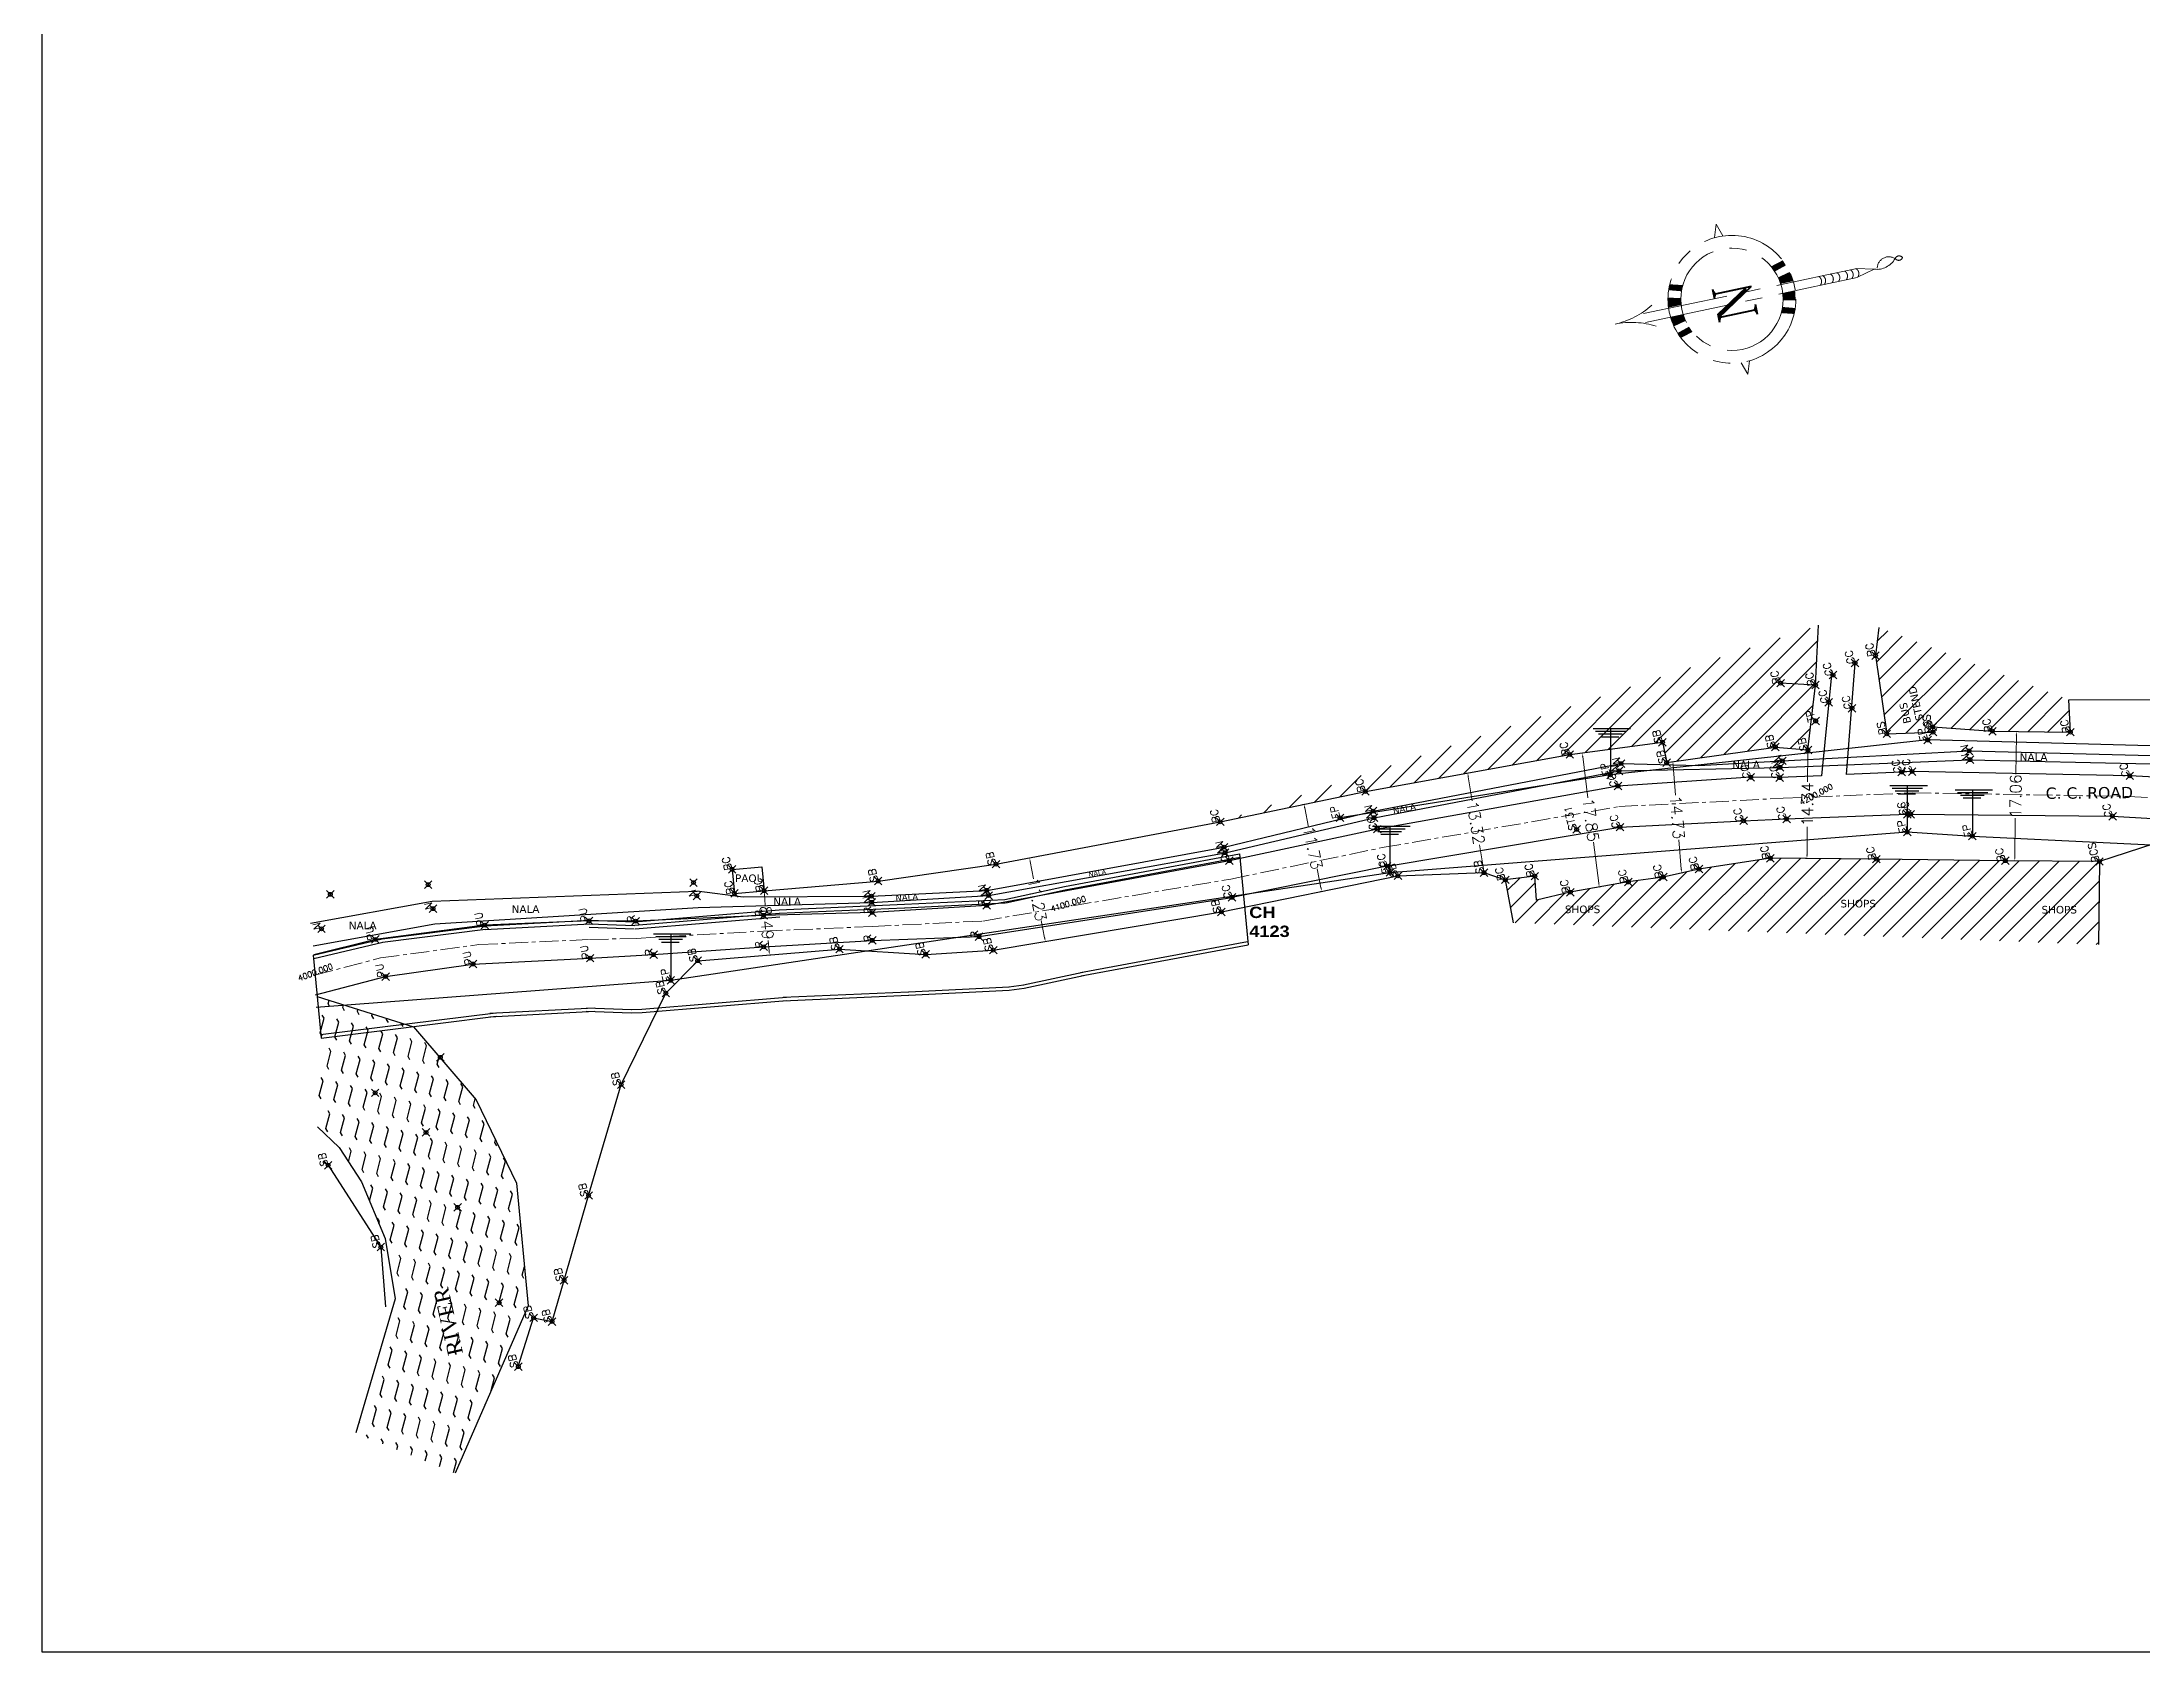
# Model space of a CAD drawing. Extents: x -8268 to 23638, y -6524 to 6806.
# Drawn here: x -2891.2 to -2614, y 2820.2 to 3032.7 of the extents above; entities that cross this region are included whole.
import ezdxf
from ezdxf.enums import TextEntityAlignment as Align

# ---------------------------------------------------------------- set-up
doc = ezdxf.new("R2010")
doc.units = 0
doc.header["$MEASUREMENT"] = 0
doc.header["$PDMODE"] = 35
doc.header["$PDSIZE"] = 0.5
doc.linetypes.add('CENTERX2', pattern=[4, 2.5, -0.5, 0.5, -0.5])
doc.linetypes.add('DASHED', pattern=[0.75, 0.5, -0.25])
for name, color, linetype in [('2', 1, 'Continuous'), ('Chainage', 7, 'Continuous'), ('DP', 7, 'Continuous'), ('HATCH', 6, 'Continuous'), ('WATER TANK', 4, 'Continuous')]:
    doc.layers.add(name, color=color, linetype=linetype)
for name, color, linetype, lineweight in [('C.C.ROAD', 56, 'Continuous', 30), ('center', 7, 'CENTERX2', 18), ('DRG', 6, 'Continuous', 30), ('EP', 5, 'Continuous', 30), ('NALA', 4, 'Continuous', 30), ('ROAD', 9, 'Continuous', 30), ('S-B', 240, 'DASHED', 30), ('TEXT', 7, 'Continuous', 30), ('WATER', 4, 'Continuous', 30)]:
    doc.layers.add(name, color=color, linetype=linetype, lineweight=lineweight)
doc.styles.add('Roman', font='romant.shx')
doc.styles.get("Standard").update_dxf_attribs({"font": 'simplex.shx'})
doc.dimstyles.get("Standard").update_dxf_attribs({"dimtxt": 1.5, "dimasz": 0.5, "dimexe": 0.18, "dimexo": 0.0625, "dimgap": 0.09, "dimtad": 0, "dimzin": 0, "dimdsep": 46, "dimtxsty": 'Standard', "dimcen": 0.09, "dimclrd": 253, "dimclre": 253, "dimadec": 0, "dimazin": 0, "dimtfac": 1, "dimtofl": 0, "dimtmove": 0, "dimatfit": 3, "dimfxl": 0, "dimtolj": 1, "dimtzin": 0, "dimlwd": 13, "dimlwe": 13, "dimarcsym": 0})
pattern_1 = [(45, (-26021.767, -1245.1004), (-1.32582521, 1.32582521), [])]

# ---------------------------------------------------------------- blocks, each defined once
blk = doc.blocks.new('North Arrow')
for p, q in [((0.112, 0.746), (0.487, 0.621)), ((0.487, 0.621), (0.112, 0.496))]:
    blk.add_line(p, q)
for points in [[(-1.763, 4.121, -0.127271), (-2.078, 2.955, -0.127271)], [(-1.763, 4.121, 0.127271), (-1.448, 2.955, 0.127271)], [(-1.763, -3.641, 0.308679), (-1.584, -4.309, -0.554214), (-1.6, -4.527, -0.604469), (-1.6, -4.321, 0.60541), (-1.755, -3.738, 0.60541)]]:
    blk.add_lwpolyline(points, format="xyb")
for points in [[(-1.901, 3.246), (-1.901, -2.254)], [(-1.638, 3.246), (-1.638, -2.254)], [(-3.638, 0.496), (-4.013, 0.621), (-3.638, 0.746)], [(-1.901, -2.254), (-1.901, -3.107)], [(-1.638, -2.254), (-1.638, -3.107)], [(-1.894, -3.119), (-1.763, -3.641), (-1.633, -3.119)]]:
    blk.add_lwpolyline(points)
at = {"const_width": 0.03}
for points in [[(-1.894, -2.003, 0.465825), (-1.633, -2.003, 0.465825)], [(-1.894, -2.124, 0.465825), (-1.633, -2.124, 0.465825)], [(-1.894, -2.355, 0.465825), (-1.633, -2.355, 0.465825)], [(-1.894, -2.549, 0.465825), (-1.633, -2.549, 0.465825)], [(-1.894, -2.78, 0.465825), (-1.633, -2.78, 0.465825)], [(-1.894, -2.95, 0.465825), (-1.633, -2.95, 0.465825)], [(-1.894, -3.12, 0.465825), (-1.633, -3.12, 0.465825)]]:
    blk.add_lwpolyline(points, format="xyb", dxfattribs=at)
for radius in [1.875, 1.5]:
    blk.add_circle((-1.763, 0.621), radius)
for points in [[(-2.186, 2.444), (-1.9, 2.486), (-2.1, 2.078), (-1.9, 2.096)], [(-1.33, 2.444), (-1.615, 2.486), (-1.415, 2.078), (-1.615, 2.096)], [(-2.562, 2.316), (-2.397, 2.375), (-2.459, 1.951), (-2.288, 2.019)], [(-0.954, 2.316), (-1.119, 2.375), (-1.056, 1.951), (-1.227, 2.019)], [(-2.562, -1.075), (-2.397, -1.134), (-2.459, -0.71), (-2.288, -0.777)], [(-2.186, -1.202), (-1.9, -1.245), (-2.1, -0.837), (-1.9, -0.854)], [(-1.33, -1.202), (-1.615, -1.245), (-1.415, -0.837), (-1.615, -0.854)], [(-0.954, -1.075), (-1.119, -1.134), (-1.056, -0.71), (-1.227, -0.777)]]:
    blk.add_solid(points)
at = {"style": 'Roman'}
blk.add_text('N', height=1.133, dxfattribs=at).set_placement((-2.451, -0.024), (-1.264, -0.024), align=Align.ALIGNED)
blk = doc.blocks.new('A$C52FD59D9')
at = {"layer": 'EP', "color": 1, "lineweight": 30}
for points in [[(-4.89, 13.02), (5.65, 13.02)], [(-4.2, 12.26), (4.3, 12.26)], [(0, 13.02), (0, 0)], [(-3.37, 11.52), (3.27, 11.52)], [(-2.58, 10.73), (2.35, 10.73)]]:
    blk.add_lwpolyline(points, dxfattribs=at)
blk = doc.blocks.new('EP')
at = {"layer": 'EP', "linetype": 'Continuous', "xscale": 0.1875, "yscale": 0.1875, "zscale": 0.1875}
blk.add_blockref('A$C52FD59D9', (0, 0), dxfattribs=at)
blk = doc.blocks.new('*D113')
at = {"layer": 'Defpoints', "color": 0}
for p in [(-2795.85, 2920.71), (-2795.16, 2912.24), (-2795.16, 2912.24)]:
    blk.add_point(p, dxfattribs=at)
at = {"layer": 'DP', "color": 253, "lineweight": 13}
for p, q in [((-2795.81, 2920.21), (-2795.7, 2918.81)), ((-2795.79, 2920.71), (-2795.67, 2920.72)), ((-2795.2, 2912.74), (-2795.31, 2914.14)), ((-2795.1, 2912.25), (-2794.98, 2912.26))]:
    blk.add_line(p, q, dxfattribs=at)
at = {"layer": 'DP', "color": 253}
for points in [[(-2795.73, 2920.22), (-2795.89, 2920.2), (-2795.85, 2920.71)], [(-2795.12, 2912.75), (-2795.28, 2912.74), (-2795.16, 2912.24)]]:
    blk.add_solid(points, dxfattribs=at)
at = {"layer": 'DP', "color": 0, "insert": (-2795.51, 2916.48), "char_height": 1.5, "attachment_point": 5, "rotation": 274.6921}
blk.add_mtext('\\A1;8.49', dxfattribs=at)
blk = doc.blocks.new('*D114')
at = {"layer": 'Defpoints', "color": 0}
for p in [(-2760.83, 2925.05), (-2760.53, 2925.11), (-2758.45, 2914.07)]:
    blk.add_point(p, dxfattribs=at)
at = {"layer": 'DP', "color": 253, "lineweight": 13}
for p, q in [((-2760.59, 2925.1), (-2761.01, 2925.02)), ((-2760.74, 2924.56), (-2760.31, 2922.29)), ((-2758.84, 2914.51), (-2759.27, 2916.78)), ((-2758.51, 2914.06), (-2758.92, 2913.98))]:
    blk.add_line(p, q, dxfattribs=at)
at = {"layer": 'DP', "color": 253}
for points in [[(-2760.65, 2924.58), (-2760.82, 2924.55), (-2760.83, 2925.05)], [(-2758.75, 2914.52), (-2758.92, 2914.49), (-2758.74, 2914.02)]]:
    blk.add_solid(points, dxfattribs=at)
at = {"layer": 'DP', "color": 0, "insert": (-2759.79, 2919.54), "char_height": 1.5, "attachment_point": 5, "rotation": 280.6956}
blk.add_mtext('\\A1;11.23', dxfattribs=at)
blk = doc.blocks.new('*D115')
at = {"layer": 'Defpoints', "color": 0}
for p in [(-2724.49, 2932.14), (-2722.26, 2920.62), (-2722.14, 2920.65)]:
    blk.add_point(p, dxfattribs=at)
at = {"layer": 'DP', "color": 253, "lineweight": 13}
for p, q in [((-2724.55, 2932.13), (-2724.78, 2932.08)), ((-2724.5, 2931.63), (-2723.99, 2929.12)), ((-2722.36, 2921.11), (-2722.87, 2923.62)), ((-2722.2, 2920.63), (-2722.43, 2920.59))]:
    blk.add_line(p, q, dxfattribs=at)
at = {"layer": 'DP', "color": 253}
for points in [[(-2724.42, 2931.64), (-2724.58, 2931.61), (-2724.6, 2932.12)], [(-2722.27, 2921.13), (-2722.44, 2921.1), (-2722.26, 2920.62)]]:
    blk.add_solid(points, dxfattribs=at)
at = {"layer": 'DP', "color": 0, "insert": (-2723.43, 2926.37), "char_height": 1.5, "attachment_point": 5, "rotation": 281.5413}
blk.add_mtext('\\A1;11.73', dxfattribs=at)
blk = doc.blocks.new('*D116')
at = {"layer": 'Defpoints', "color": 0}
for p in [(-2703, 2936.25), (-2703, 2936.25), (-2700.85, 2923.1)]:
    blk.add_point(p, dxfattribs=at)
at = {"layer": 'DP', "color": 253, "lineweight": 13}
for p, q in [((-2703.06, 2936.24), (-2703.18, 2936.22)), ((-2702.92, 2935.76), (-2702.4, 2932.58)), ((-2700.93, 2923.59), (-2701.45, 2926.77)), ((-2700.79, 2923.11), (-2700.67, 2923.13))]:
    blk.add_line(p, q, dxfattribs=at)
at = {"layer": 'DP', "color": 253}
for points in [[(-2702.83, 2935.77), (-2703, 2935.74), (-2703, 2936.25)], [(-2700.85, 2923.61), (-2701.01, 2923.58), (-2700.85, 2923.1)]]:
    blk.add_solid(points, dxfattribs=at)
at = {"layer": 'DP', "color": 0, "insert": (-2701.92, 2929.67), "char_height": 1.5, "attachment_point": 5, "rotation": 279.2695}
blk.add_mtext('\\A1;13.32', dxfattribs=at)
blk = doc.blocks.new('*D117')
at = {"layer": 'Defpoints', "color": 0}
for p in [(-2687.87, 2938.9), (-2685.63, 2921.19), (-2685.63, 2921.19)]:
    blk.add_point(p, dxfattribs=at)
at = {"layer": 'DP', "color": 253, "lineweight": 13}
for p, q in [((-2687.81, 2938.91), (-2687.69, 2938.92)), ((-2687.81, 2938.41), (-2687.12, 2932.97)), ((-2685.69, 2921.69), (-2686.38, 2927.12)), ((-2685.56, 2921.2), (-2685.45, 2921.21))]:
    blk.add_line(p, q, dxfattribs=at)
at = {"layer": 'DP', "color": 253}
for points in [[(-2687.73, 2938.42), (-2687.89, 2938.4), (-2687.87, 2938.9)], [(-2685.61, 2921.7), (-2685.77, 2921.68), (-2685.63, 2921.19)]]:
    blk.add_solid(points, dxfattribs=at)
at = {"layer": 'DP', "color": 0, "insert": (-2686.75, 2930.05), "char_height": 1.5, "attachment_point": 5, "rotation": 277.2239}
blk.add_mtext('\\A1;17.85', dxfattribs=at)
blk = doc.blocks.new('*D118')
at = {"layer": 'Defpoints', "color": 0}
for p in [(-2675.98, 2937.72), (-2674.82, 2923.04), (-2674.76, 2923.04)]:
    blk.add_point(p, dxfattribs=at)
at = {"layer": 'DP', "color": 253, "lineweight": 13}
for p, q in [((-2675.92, 2937.73), (-2675.74, 2937.74)), ((-2675.88, 2937.23), (-2675.57, 2933.32)), ((-2674.8, 2923.54), (-2675.11, 2927.45)), ((-2674.76, 2923.04), (-2674.59, 2923.06))]:
    blk.add_line(p, q, dxfattribs=at)
at = {"layer": 'DP', "color": 253}
for points in [[(-2675.8, 2937.24), (-2675.96, 2937.22), (-2675.92, 2937.73)], [(-2674.72, 2923.55), (-2674.89, 2923.54), (-2674.76, 2923.04)]]:
    blk.add_solid(points, dxfattribs=at)
at = {"layer": 'DP', "color": 0, "insert": (-2675.34, 2930.39), "char_height": 1.5, "attachment_point": 5, "rotation": 274.5012}
blk.add_mtext('\\A1;14.73', dxfattribs=at)
blk = doc.blocks.new('*D119')
at = {"layer": 'Defpoints', "color": 0}
for p in [(-2658.1, 2939.29), (-2658.22, 2924.95), (-2658.22, 2924.95)]:
    blk.add_point(p, dxfattribs=at)
at = {"layer": 'DP', "color": 253, "lineweight": 13}
for p, q in [((-2658.1, 2938.79), (-2658.13, 2935.1)), ((-2658.03, 2939.29), (-2657.92, 2939.29)), ((-2658.21, 2925.45), (-2658.18, 2929.14)), ((-2658.28, 2924.95), (-2658.4, 2924.96))]:
    blk.add_line(p, q, dxfattribs=at)
at = {"layer": 'DP', "color": 253}
for points in [[(-2658.18, 2938.79), (-2658.02, 2938.79), (-2658.1, 2939.29)], [(-2658.3, 2925.45), (-2658.13, 2925.45), (-2658.22, 2924.95)]]:
    blk.add_solid(points, dxfattribs=at)
at = {"layer": 'DP', "color": 0, "insert": (-2658.16, 2932.12), "char_height": 1.5, "attachment_point": 5, "rotation": 89.5074}
blk.add_mtext('\\A1;14.34', dxfattribs=at)
blk = doc.blocks.new('*D120')
at = {"layer": 'Defpoints', "color": 0}
for p in [(-2630.58, 2941.72), (-2630.58, 2941.72), (-2630.79, 2924.66)]:
    blk.add_point(p, dxfattribs=at)
at = {"layer": 'DP', "color": 253, "lineweight": 13}
for p, q in [((-2630.64, 2941.72), (-2630.76, 2941.73)), ((-2630.58, 2941.22), (-2630.65, 2936.1)), ((-2630.79, 2925.16), (-2630.72, 2930.28)), ((-2630.86, 2924.66), (-2630.97, 2924.66))]:
    blk.add_line(p, q, dxfattribs=at)
at = {"layer": 'DP', "color": 253}
for points in [[(-2630.67, 2941.22), (-2630.5, 2941.22), (-2630.58, 2941.72)], [(-2630.87, 2925.16), (-2630.7, 2925.16), (-2630.79, 2924.66)]]:
    blk.add_solid(points, dxfattribs=at)
at = {"layer": 'DP', "color": 0, "insert": (-2630.68, 2933.19), "char_height": 1.5, "attachment_point": 5, "rotation": 89.2703}
blk.add_mtext('\\A1;17.06', dxfattribs=at)

msp = doc.modelspace()

# ---------------------------------------------------------------- hatches: boundary and pattern name
at = {"layer": 'HATCH', "lineweight": 9}
h = msp.add_hatch(dxfattribs=at)
h.set_pattern_fill('ANSI31', color=256, scale=15, style=0)
h.set_pattern_definition(pattern_1)
h.paths.add_polyline_path([(-2619.605, 2924.566), (-2632.039, 2924.672), (-2649.052, 2924.875), (-2663.037, 2924.996), (-2672.467, 2923.564), (-2677.18, 2922.513), (-2681.796, 2921.868), (-2689.456, 2920.511), (-2693.894, 2919.481), (-2694.136, 2922.634), (-2698.035, 2922.15), (-2696.99, 2916.489), (-2619.761, 2913.602)])
h.paths.add_polyline_path([(-2657.086, 2947.86), (-2656.699, 2955.748), (-2735.652, 2929.809), (-2716.487, 2933.811), (-2689.509, 2938.686), (-2677.291, 2940.3), (-2676.724, 2937.615), (-2662.385, 2939.681), (-2658.096, 2939.29)])
h.paths.add_polyline_path([(-2648.746, 2955.47), (-2649.167, 2951.742), (-2647.672, 2941.413), (-2641.579, 2941.641), (-2641.617, 2942.343), (-2633.725, 2941.764), (-2623.447, 2941.633), (-2623.65, 2945.913)])
h.paths.add_polyline_path([(-2686.543, 2913.549), (-2687.683, 2918.579), (-2686.179, 2918.919), (-2685.039, 2913.89)], flags=9)
h.paths.add_polyline_path([(-2667.103, 2913.734), (-2668.243, 2918.763), (-2666.74, 2919.104), (-2665.6, 2914.075)], flags=25)
h.paths.add_polyline_path([(-2649.1, 2917.899), (-2650.24, 2922.928), (-2648.737, 2923.269), (-2647.597, 2918.24)], flags=24)
h.paths.add_polyline_path([(-2619.306, 2924.377), (-2620.006, 2927.466), (-2621.469, 2927.134), (-2620.769, 2924.046)], flags=9)
h.paths.add_polyline_path([(-2631.74, 2924.483), (-2632.219, 2926.596), (-2633.682, 2926.265), (-2633.203, 2924.151)], flags=9)
h.paths.add_polyline_path([(-2648.753, 2924.687), (-2649.232, 2926.8), (-2650.695, 2926.468), (-2650.216, 2924.355)], flags=9)
h.paths.add_polyline_path([(-2662.738, 2924.807), (-2663.217, 2926.92), (-2664.68, 2926.589), (-2664.201, 2924.476)], flags=9)
h.paths.add_polyline_path([(-2672.168, 2923.376), (-2672.647, 2925.489), (-2674.11, 2925.157), (-2673.631, 2923.044)], flags=9)
h.paths.add_polyline_path([(-2676.881, 2922.325), (-2677.36, 2924.438), (-2678.823, 2924.106), (-2678.344, 2921.993)], flags=24)
h.paths.add_polyline_path([(-2681.497, 2921.68), (-2681.976, 2923.793), (-2683.439, 2923.461), (-2682.96, 2921.348)], flags=24)
h.paths.add_polyline_path([(-2689.157, 2920.322), (-2689.636, 2922.435), (-2691.099, 2922.104), (-2690.62, 2919.991)], flags=24)
h.paths.add_polyline_path([(-2693.837, 2922.445), (-2694.316, 2924.558), (-2695.779, 2924.227), (-2695.3, 2922.114)], flags=25)
h.paths.add_polyline_path([(-2697.736, 2921.961), (-2698.215, 2924.074), (-2699.678, 2923.743), (-2699.199, 2921.63)], flags=9)
h.paths.add_polyline_path([(-2676.992, 2940.111), (-2677.471, 2942.225), (-2678.934, 2941.893), (-2678.455, 2939.78)], flags=24)
h.paths.add_polyline_path([(-2689.21, 2938.497), (-2689.689, 2940.611), (-2691.152, 2940.279), (-2690.673, 2938.166)], flags=25)
h.paths.add_polyline_path([(-2661.398, 2947.914), (-2661.877, 2950.027), (-2663.34, 2949.696), (-2662.861, 2947.582)], flags=24)
h.paths.add_polyline_path([(-2662.086, 2939.493), (-2662.565, 2941.606), (-2664.027, 2941.274), (-2663.548, 2939.161)], flags=25)
h.paths.add_polyline_path([(-2657.797, 2939.101), (-2658.276, 2941.214), (-2659.739, 2940.883), (-2659.26, 2938.77)], flags=25)
h.paths.add_polyline_path([(-2656.775, 2942.925), (-2657.254, 2945.038), (-2658.717, 2944.706), (-2658.238, 2942.593)], flags=25)
h.paths.add_polyline_path([(-2656.787, 2947.672), (-2657.266, 2949.785), (-2658.728, 2949.453), (-2658.249, 2947.34)], flags=25)
h.paths.add_polyline_path([(-2716.187, 2933.623), (-2716.666, 2935.736), (-2718.129, 2935.404), (-2717.65, 2933.291)], flags=25)
h.paths.add_polyline_path([(-2735.353, 2929.62), (-2735.832, 2931.733), (-2737.295, 2931.402), (-2736.816, 2929.289)], flags=9)
h.paths.add_polyline_path([(-2645.62, 2942.372), (-2646.742, 2947.322), (-2643.601, 2948.034), (-2642.479, 2943.084)], flags=24)
h.paths.add_polyline_path([(-2623.148, 2941.445), (-2623.627, 2943.558), (-2625.089, 2943.226), (-2624.61, 2941.113)], flags=9)
h.paths.add_polyline_path([(-2633.426, 2941.575), (-2633.905, 2943.688), (-2635.368, 2943.357), (-2634.889, 2941.244)], flags=9)
h.paths.add_polyline_path([(-2648.868, 2951.553), (-2649.347, 2953.666), (-2650.81, 2953.335), (-2650.331, 2951.222)], flags=9)
h.paths.add_polyline_path([(-2647.373, 2941.224), (-2647.852, 2943.337), (-2649.315, 2943.006), (-2648.836, 2940.893)], flags=9)
h.paths.add_polyline_path([(-2641.318, 2942.155), (-2641.797, 2944.268), (-2643.26, 2943.936), (-2642.781, 2941.823)], flags=25)
h.paths.add_polyline_path([(-2641.28, 2941.452), (-2641.759, 2943.565), (-2643.222, 2943.233), (-2642.743, 2941.12)], flags=9)
h.paths.add_polyline_path([(-2641.981, 2940.423), (-2642.46, 2942.536), (-2643.922, 2942.204), (-2643.443, 2940.091)], flags=9)
h = msp.add_hatch(dxfattribs=at)
h.set_pattern_fill('ANSI31', color=256, scale=15, style=0)
h.set_pattern_definition(pattern_1)
h.paths.add_polyline_path([(-2619.605, 2924.566), (-2632.039, 2924.672), (-2649.052, 2924.875), (-2663.037, 2924.996), (-2672.467, 2923.564), (-2677.18, 2922.513), (-2681.796, 2921.868), (-2689.456, 2920.511), (-2693.894, 2919.481), (-2694.136, 2922.634), (-2698.035, 2922.15), (-2696.99, 2916.489), (-2619.761, 2913.602)])
h.paths.add_polyline_path([(-2619.306, 2924.377), (-2620.006, 2927.466), (-2621.469, 2927.134), (-2620.769, 2924.046)], flags=9)
h.paths.add_polyline_path([(-2631.74, 2924.483), (-2632.219, 2926.596), (-2633.682, 2926.265), (-2633.203, 2924.151)], flags=9)
h.paths.add_polyline_path([(-2648.753, 2924.687), (-2649.232, 2926.8), (-2650.695, 2926.468), (-2650.216, 2924.355)], flags=9)
h.paths.add_polyline_path([(-2662.738, 2924.807), (-2663.217, 2926.92), (-2664.68, 2926.589), (-2664.201, 2924.476)], flags=9)
h.paths.add_polyline_path([(-2672.168, 2923.376), (-2672.647, 2925.489), (-2674.11, 2925.157), (-2673.631, 2923.044)], flags=9)
h.paths.add_polyline_path([(-2676.881, 2922.325), (-2677.36, 2924.438), (-2678.823, 2924.106), (-2678.344, 2921.993)], flags=24)
h.paths.add_polyline_path([(-2681.497, 2921.68), (-2681.976, 2923.793), (-2683.439, 2923.461), (-2682.96, 2921.348)], flags=24)
h.paths.add_polyline_path([(-2689.157, 2920.322), (-2689.636, 2922.435), (-2691.099, 2922.104), (-2690.62, 2919.991)], flags=24)
h.paths.add_polyline_path([(-2693.837, 2922.445), (-2694.316, 2924.558), (-2695.779, 2924.227), (-2695.3, 2922.114)], flags=25)
h.paths.add_polyline_path([(-2697.736, 2921.961), (-2698.215, 2924.074), (-2699.678, 2923.743), (-2699.199, 2921.63)], flags=9)
at = {"layer": 'WATER', "lineweight": -2}
h = msp.add_hatch(dxfattribs=at)
h.set_pattern_fill('FLEX', color=256, scale=8, angle=75, style=0)
h.set_pattern_definition([(75, (-25952.544, -1228.576), (-1.93185165, 0.51763809), [2, -2]), (120, (-25952.0263, -1226.6441), (-1.93185165, 0.51763809), [0.5, -1.82842713, 0.5, -2.82842713])])
h.paths.add_polyline_path([(-2845.866, 2874.826), (-2844.542, 2866.839), (-2849.733, 2849.14), (-2836.624, 2843.85), (-2827.015, 2865.937), (-2828.518, 2882.119), (-2833.849, 2893.099), (-2842.124, 2902.735), (-2854.824, 2906.764), (-2854.799, 2889.541), (-2851.917, 2886.836), (-2849.005, 2882.274)])

# ---------------------------------------------------------------- linework, layer by layer
for p in [(-2649.167, 2951.742), (-2654.771, 2949.173), (-2651.881, 2950.76), (-2661.697, 2948.103), (-2657.086, 2947.86), (-2657.074, 2943.113), (-2655.341, 2945.566), (-2652.267, 2944.796), (-2677.291, 2940.3), (-2647.672, 2941.413), (-2642.28, 2940.611), (-2641.617, 2942.343), (-2641.579, 2941.641), (-2633.725, 2941.764), (-2623.447, 2941.633), (-2689.509, 2938.686), (-2682.76, 2937.494), (-2676.724, 2937.615), (-2662.385, 2939.681), (-2661.471, 2937.855), (-2658.096, 2939.29), (-2636.813, 2939.164), (-2636.703, 2938.004), (-2684.142, 2936.001), (-2683.018, 2936.529), (-2665.632, 2935.686), (-2661.81, 2935.642), (-2661.772, 2936.996), (-2645.709, 2936.37), (-2644.336, 2936.441), (-2615.608, 2935.873), (-2716.487, 2933.811), (-2683.166, 2934.525), (-2735.652, 2929.809), (-2719.84, 2930.332), (-2715.465, 2931.22), (-2715.353, 2930.347), (-2682.894, 2929.102), (-2666.579, 2929.943), (-2660.911, 2930.181), (-2644.966, 2930.805), (-2644.509, 2930.81), (-2617.885, 2930.544), (-2735.13, 2926.454), (-2714.917, 2928.842), (-2688.619, 2928.801), (-2644.985, 2928.465), (-2636.379, 2927.917), (-2765.259, 2924.217), (-2735.006, 2925.732), (-2734.45, 2924.671), (-2713.617, 2923.947), (-2672.467, 2923.564), (-2663.037, 2924.996), (-2649.052, 2924.875), (-2632.039, 2924.672), (-2619.605, 2924.566), (-2840.197, 2921.515), (-2805.175, 2921.786), (-2800.075, 2923.53), (-2780.804, 2921.994), (-2713.252, 2923.115), (-2712.208, 2922.676), (-2700.852, 2923.101), (-2698.035, 2922.15), (-2694.136, 2922.634), (-2681.796, 2921.868), (-2677.18, 2922.513), (-2853.111, 2920.231), (-2839.549, 2918.352), (-2804.737, 2920.026), (-2799.757, 2920.351), (-2795.852, 2920.708), (-2781.68, 2919.993), (-2781.668, 2919.179), (-2766.475, 2918.773), (-2766.46, 2920.755), (-2766.222, 2920.075), (-2734.102, 2919.835), (-2689.456, 2920.511), (-2854.266, 2915.68), (-2832.719, 2916.169), (-2818.967, 2916.741), (-2812.81, 2916.696), (-2795.925, 2917.458), (-2781.583, 2917.831), (-2735.507, 2917.918), (-2847.153, 2914.284), (-2795.906, 2913.307), (-2785.899, 2913.003), (-2781.578, 2914.154), (-2767.492, 2914.657), (-2765.613, 2912.871), (-2834.277, 2911.031), (-2818.806, 2911.813), (-2810.445, 2912.274), (-2804.617, 2911.467), (-2774.526, 2912.313), (-2845.807, 2909.379), (-2808.826, 2907.186), (-2808.167, 2908.892), (-2838.581, 2898.716), (-2847.185, 2894.031), (-2814.721, 2895.129), (-2840.479, 2888.81), (-2853.394, 2884.477), (-2819.023, 2880.482), (-2836.311, 2878.919), (-2846.438, 2873.672), (-2822.253, 2869.292), (-2830.829, 2866.325), (-2826.279, 2864.342), (-2823.846, 2863.847), (-2828.302, 2857.901)]:
    msp.add_point(p)
at = {"layer": 'C.C.ROAD', "linetype": 'Continuous'}
for p, q in [((-2654.936, 2949.642), (-2656.319, 2935.89)), ((-2651.881, 2950.76), (-2653.022, 2936.039)), ((-2682.894, 2929.102), (-2666.579, 2929.943)), ((-2666.579, 2929.943), (-2660.911, 2930.181)), ((-2660.911, 2930.181), (-2644.966, 2930.805)), ((-2644.966, 2930.805), (-2644.509, 2930.81)), ((-2644.509, 2930.81), (-2617.885, 2930.544)), ((-2617.885, 2930.544), (-2587.358, 2928.824)), ((-2713.617, 2923.947), (-2682.894, 2929.102))]:
    msp.add_line(p, q, dxfattribs=at)
msp.add_lwpolyline([(-2503.828, 2938.282), (-2504.348, 2922.229, -0.4720291), (-2504.96, 2921.758), (-2512.183, 2923.417), (-2517.887, 2924.842), (-2539.43, 2928.804), (-2558.202, 2931.379), (-2572.005, 2933.064), (-2572.917, 2932.986), (-2586.637, 2934.32), (-2615.608, 2935.873), (-2644.336, 2936.441), (-2645.709, 2936.37), (-2653.022, 2936.039)], format="xyb", dxfattribs=at)
for points in [[(-2656.319, 2935.89), (-2661.81, 2935.642), (-2665.632, 2935.686), (-2683.166, 2934.525), (-2714.917, 2928.842), (-2734.45, 2924.671)], [(-2713.617, 2923.947), (-2734.102, 2919.835)]]:
    msp.add_lwpolyline(points, dxfattribs=at)
at = {"layer": 'center'}
for p, q in [((-2683.03, 2931.814), (-2661.361, 2932.912)), ((-2661.361, 2932.912), (-2644.304, 2933.627)), ((-2644.304, 2933.627), (-2615.762, 2933.153)), ((-2615.762, 2933.153), (-2586.997, 2931.572)), ((-2714.267, 2926.395), (-2683.03, 2931.814)), ((-2734.276, 2922.253), (-2714.267, 2926.395)), ((-2766.983, 2916.715), (-2734.276, 2922.253)), ((-2795.915, 2915.382), (-2781.581, 2915.993)), ((-2781.581, 2915.993), (-2766.983, 2916.715)), ((-2846.48, 2911.832), (-2833.498, 2913.6)), ((-2833.498, 2913.6), (-2818.886, 2914.277)), ((-2818.886, 2914.277), (-2812.685, 2914.427)), ((-2812.685, 2914.427), (-2795.915, 2915.382)), ((-2855.182, 2909.548), (-2846.48, 2911.832))]:
    msp.add_line(p, q, dxfattribs=at)
at = {"layer": 'DRG', "linetype": 'Continuous'}
for p, q in [((-2657.086, 2947.86), (-2656.699, 2955.748)), ((-2657.086, 2947.86), (-2661.697, 2948.103)), ((-2716.487, 2933.811), (-2689.509, 2938.686)), ((-2735.652, 2929.809), (-2716.487, 2933.811)), ((-2619.605, 2924.566), (-2619.761, 2913.602)), ((-2800.075, 2923.53), (-2796.17, 2923.886)), ((-2800.075, 2923.53), (-2799.757, 2920.351)), ((-2796.17, 2923.886), (-2795.852, 2920.708)), ((-2799.757, 2920.351), (-2795.852, 2920.708))]:
    msp.add_line(p, q, dxfattribs=at)
at = {"layer": 'DRG', "color": 3, "linetype": 'Continuous'}
msp.add_lwpolyline([(-2341.159, 3245.232), (-2341.159, 2820.232), (-2891.159, 2820.232), (-2891.159, 3245.232), (-2341.159, 3245.232)], close=True, dxfattribs=at)
at = {"layer": 'DRG', "linetype": 'Continuous'}
for points in [[(-2648.746, 2955.47), (-2649.167, 2951.742), (-2647.672, 2941.413), (-2641.579, 2941.641), (-2641.617, 2942.343), (-2633.725, 2941.764), (-2623.447, 2941.633), (-2623.65, 2945.913), (-2611.048, 2945.964)], [(-2619.605, 2924.566), (-2632.039, 2924.672), (-2649.052, 2924.875), (-2663.037, 2924.996), (-2672.467, 2923.564), (-2677.18, 2922.513), (-2681.796, 2921.868), (-2689.456, 2920.511), (-2693.894, 2919.481), (-2694.136, 2922.634), (-2698.035, 2922.15), (-2696.99, 2916.489)]]:
    msp.add_lwpolyline(points, dxfattribs=at)
at = {"layer": 'EP', "linetype": 'Continuous'}
for points in [[(-2400.432, 2900.622), (-2416.281, 2909.067), (-2435.442, 2911.193), (-2456.213, 2913.014), (-2477.789, 2918.665), (-2502.97, 2925.044), (-2530.427, 2930.111), (-2575.206, 2937.211), (-2611.287, 2939.78), (-2642.28, 2940.611), (-2684.142, 2936.001), (-2719.84, 2930.332)], [(-2854.994, 2905.332), (-2808.167, 2908.892), (-2713.252, 2923.115), (-2644.985, 2928.465), (-2636.379, 2927.917), (-2600.027, 2926.15), (-2542.682, 2921.781), (-2545.437, 2905.654)]]:
    msp.add_lwpolyline(points, dxfattribs=at)
at = {"layer": 'NALA', "linetype": 'Continuous'}
for points in [[(-2804.724, 2920.679), (-2798.63, 2919.922), (-2781.68, 2919.993), (-2766.46, 2920.755), (-2735.13, 2926.454), (-2715.465, 2931.22), (-2682.76, 2937.494), (-2672.503, 2937.237), (-2661.471, 2937.855), (-2636.813, 2939.164), (-2612.776, 2938.553), (-2578.251, 2936.121), (-2576.813, 2936.188), (-2554.338, 2933.919), (-2530.427, 2930.111), (-2516.955, 2926.298), (-2513.205, 2926.687), (-2495.262, 2922.154), (-2479.059, 2917.625), (-2465.442, 2915.131), (-2402.671, 2908.389), (-2381.925, 2915.727)], [(-2804.547, 2918.481), (-2781.668, 2919.179), (-2766.222, 2920.075), (-2735.006, 2925.732), (-2715.353, 2930.347), (-2683.018, 2936.529), (-2661.772, 2936.996), (-2636.703, 2938.004), (-2612.818, 2937.454), (-2578.289, 2935.366), (-2576.955, 2935.235), (-2554.749, 2933.113), (-2531.225, 2929.537), (-2517.277, 2925.455), (-2513.353, 2925.942), (-2495.82, 2921.359), (-2479.213, 2916.863), (-2465.909, 2914.47), (-2462.564, 2913.556), (-2411.5, 2908.232), (-2402.605, 2907.428), (-2381.209, 2914.323)], [(-2855.719, 2916.433), (-2839.663, 2919.347), (-2804.674, 2920.672)], [(-2855.357, 2913.449), (-2839.321, 2916.36), (-2804.571, 2918.484)], [(-2854.824, 2906.764), (-2842.124, 2902.735), (-2833.849, 2893.099), (-2828.518, 2882.119), (-2827.015, 2865.937), (-2836.624, 2843.85)], [(-2854.824, 2906.764), (-2842.124, 2902.735), (-2833.849, 2893.099), (-2828.518, 2882.119), (-2827.015, 2865.937), (-2836.624, 2843.85)], [(-2854.799, 2889.541), (-2851.917, 2886.836), (-2849.005, 2882.274), (-2845.866, 2874.826), (-2844.542, 2866.839), (-2849.733, 2849.14)], [(-2854.799, 2889.541), (-2851.917, 2886.836), (-2849.005, 2882.274), (-2845.866, 2874.826), (-2844.542, 2866.839), (-2849.733, 2849.14)]]:
    msp.add_lwpolyline(points, dxfattribs=at)
at = {"layer": 'ROAD', "linetype": 'Continuous'}
for points in [[(-2734.45, 2924.671), (-2766.475, 2918.773), (-2781.583, 2917.831), (-2795.925, 2917.458), (-2812.81, 2916.696), (-2818.967, 2916.741), (-2832.719, 2916.169), (-2847.153, 2914.284), (-2855.304, 2912.262)], [(-2855.067, 2906.969), (-2845.807, 2909.379), (-2834.277, 2911.031), (-2818.806, 2911.813), (-2810.445, 2912.274), (-2795.906, 2913.307), (-2781.578, 2914.154), (-2767.492, 2914.657), (-2734.102, 2919.835)]]:
    msp.add_lwpolyline(points, dxfattribs=at)
at = {"layer": 'S-B', "linetype": 'Continuous'}
for p, q in [((-2658.096, 2939.29), (-2657.086, 2947.86)), ((-2689.509, 2938.686), (-2677.291, 2940.3))]:
    msp.add_line(p, q, dxfattribs=at)
for points in [[(-2677.291, 2940.3), (-2676.724, 2937.615), (-2662.385, 2939.681), (-2658.096, 2939.29)], [(-2795.852, 2920.708), (-2780.804, 2921.994), (-2765.259, 2924.217), (-2735.652, 2929.809)], [(-2592.659, 2920.967), (-2612.457, 2926.913), (-2619.605, 2924.566)], [(-2828.302, 2857.901), (-2826.279, 2864.342), (-2823.846, 2863.847), (-2822.253, 2869.292), (-2819.023, 2880.482), (-2814.721, 2895.129), (-2808.826, 2907.186), (-2804.617, 2911.467), (-2785.899, 2913.003), (-2774.526, 2912.313), (-2765.613, 2912.871), (-2735.507, 2917.918), (-2712.208, 2922.676), (-2700.852, 2923.101), (-2698.035, 2922.15)], [(-2854.084, 2884.987), (-2853.394, 2884.477), (-2846.438, 2873.672), (-2845.813, 2865.808)]]:
    msp.add_lwpolyline(points, dxfattribs=at)
at = {"layer": 'WATER TANK', "color": 5}
for p, q in [((-2756.219, 2921.254), (-2733.104, 2925.573)), ((-2756.136, 2920.811), (-2733.022, 2925.13)), ((-2733.104, 2925.573), (-2731.952, 2913.58)), ((-2793.87, 2918.181), (-2777.324, 2918.923)), ((-2777.324, 2918.923), (-2764.067, 2919.559)), ((-2777.303, 2918.474), (-2764.046, 2919.109)), ((-2764.067, 2919.559), (-2756.219, 2921.254)), ((-2763.972, 2919.119), (-2756.124, 2920.814)), ((-2846.263, 2914.367), (-2832.687, 2916.063)), ((-2832.687, 2916.063), (-2818.899, 2916.804)), ((-2832.663, 2915.613), (-2818.875, 2916.355)), ((-2818.932, 2915.905), (-2812.992, 2915.693)), ((-2818.915, 2916.354), (-2812.976, 2916.143)), ((-2818.899, 2916.804), (-2812.96, 2916.592)), ((-2812.96, 2916.592), (-2793.87, 2918.181)), ((-2812.923, 2916.144), (-2793.832, 2917.733)), ((-2812.886, 2915.695), (-2793.795, 2917.284)), ((-2793.849, 2917.732), (-2777.304, 2918.473)), ((-2855.388, 2912.223), (-2846.263, 2914.367)), ((-2855.285, 2911.784), (-2846.16, 2913.929)), ((-2846.207, 2913.921), (-2832.631, 2915.616)), ((-2754.097, 2909.9), (-2732.035, 2914.023)), ((-2754.015, 2909.458), (-2731.952, 2913.58)), ((-2855.388, 2912.223), (-2854.335, 2901.266)), ((-2776.771, 2907.386), (-2763.514, 2908.022)), ((-2776.75, 2906.937), (-2763.492, 2907.572)), ((-2763.551, 2908.019), (-2761.592, 2908.275)), ((-2763.492, 2907.572), (-2761.534, 2907.829)), ((-2761.629, 2908.269), (-2753.78, 2909.964)), ((-2761.534, 2907.829), (-2753.685, 2909.524)), ((-2832.067, 2904.529), (-2818.279, 2905.271)), ((-2832.043, 2904.08), (-2818.255, 2904.821)), ((-2819.327, 2904.812), (-2813.388, 2904.6)), ((-2819.311, 2905.261), (-2813.372, 2905.05)), ((-2813.399, 2905.05), (-2811.975, 2905.083)), ((-2812.002, 2905.082), (-2792.911, 2906.671)), ((-2811.965, 2904.634), (-2792.874, 2906.223)), ((-2793.352, 2906.643), (-2776.807, 2907.385)), ((-2793.332, 2906.193), (-2776.787, 2906.935)), ((-2793.332, 2906.193), (-2776.787, 2906.935)), ((-2854.391, 2901.713), (-2831.256, 2904.602)), ((-2854.335, 2901.266), (-2831.2, 2904.155)), ((-2813.388, 2904.6), (-2811.965, 2904.634))]:
    msp.add_line(p, q, dxfattribs=at)

# ---------------------------------------------------------------- block references
at = {"layer": 'center', "lineweight": 9, "xscale": 4.500000000000155, "yscale": 4.5, "zscale": 4.5, "rotation": 101.9613427775582}
msp.add_blockref('North Arrow', (-2667.032, 3007.114), dxfattribs=at)
at = {"layer": 'EP', "color": 0, "xscale": 2.507050837157294, "yscale": 2.507050837159113, "zscale": 2.507050837158761}
for p in [(-2684.142, 2936.001), (-2644.985, 2928.465), (-2636.379, 2927.917), (-2713.252, 2923.115), (-2808.167, 2908.892)]:
    msp.add_blockref('EP', p, dxfattribs=at)

# ---------------------------------------------------------------- texts
at = {"layer": '2'}
for s, p in [('CC', (-2651.881, 2950.76)), ('BC', (-2649.167, 2951.742)), ('BC', (-2661.697, 2948.103)), ('BC', (-2657.086, 2947.86)), ('CC', (-2654.771, 2949.173)), ('CC', (-2655.341, 2945.566)), ('CC', (-2652.267, 2944.796)), ('TP', (-2657.074, 2943.113)), ('BS', (-2641.617, 2942.343)), ('SB', (-2677.291, 2940.3)), ('SB', (-2662.385, 2939.681)), ('SB', (-2658.096, 2939.29)), ('BS', (-2647.672, 2941.413)), ('EP', (-2642.28, 2940.611)), ('BS', (-2641.579, 2941.641)), ('BC', (-2633.725, 2941.764)), ('BC', (-2623.447, 2941.633)), ('BC', (-2689.509, 2938.686)), ('N', (-2682.76, 2937.494)), ('SB', (-2676.724, 2937.615)), ('N', (-2661.471, 2937.855)), ('CC', (-2645.709, 2936.37)), ('CC', (-2644.336, 2936.441)), ('N', (-2636.813, 2939.164)), ('N', (-2636.703, 2938.004)), ('BC', (-2716.487, 2933.811)), ('EP', (-2684.142, 2936.001)), ('CC', (-2683.166, 2934.525)), ('N', (-2683.018, 2936.529)), ('CC', (-2665.632, 2935.686)), ('CC', (-2661.81, 2935.642)), ('N', (-2661.772, 2936.996)), ('CC', (-2615.608, 2935.873)), ('CC', (-2644.966, 2930.805)), ('CC', (-2644.509, 2930.81)), ('BC', (-2735.652, 2929.809)), ('EP', (-2719.84, 2930.332)), ('N', (-2715.465, 2931.22)), ('N', (-2715.353, 2930.347)), ('CC', (-2714.917, 2928.842)), ('ST31', (-2688.619, 2928.801)), ('CC', (-2682.894, 2929.102)), ('CC', (-2666.579, 2929.943)), ('CC', (-2660.911, 2930.181)), ('EP', (-2644.985, 2928.465)), ('CC', (-2617.885, 2930.544)), ('N', (-2735.13, 2926.454)), ('EP', (-2636.379, 2927.917)), ('BCS', (-2619.605, 2924.566)), ('BC', (-2800.075, 2923.53)), ('SB', (-2765.259, 2924.217)), ('N', (-2735.006, 2925.732)), ('CC', (-2734.45, 2924.671)), ('CC', (-2713.617, 2923.947)), ('EP', (-2713.252, 2923.115)), ('SB', (-2712.208, 2922.676)), ('SB', (-2700.852, 2923.101)), ('BC', (-2694.136, 2922.634)), ('BC', (-2677.18, 2922.513)), ('BC', (-2672.467, 2923.564)), ('BC', (-2663.037, 2924.996)), ('BC', (-2649.052, 2924.875)), ('BC', (-2632.039, 2924.672)), ('BC', (-2799.757, 2920.351)), ('BC', (-2795.852, 2920.708)), ('SB', (-2780.804, 2921.994)), ('N', (-2766.46, 2920.755)), ('CC', (-2734.102, 2919.835)), ('BC', (-2698.035, 2922.15)), ('BC', (-2689.456, 2920.511)), ('BC', (-2681.796, 2921.868)), ('N', (-2839.549, 2918.352)), ('N', (-2804.737, 2920.026)), ('N', (-2781.68, 2919.993)), ('N', (-2781.668, 2919.179)), ('R', (-2781.583, 2917.831)), ('R', (-2766.475, 2918.773)), ('N', (-2766.222, 2920.075)), ('SB', (-2735.507, 2917.918)), ('N', (-2854.266, 2915.68)), ('PU', (-2847.153, 2914.284)), ('PU', (-2832.719, 2916.169)), ('PU', (-2818.967, 2916.741)), ('R', (-2812.81, 2916.696)), ('R', (-2795.925, 2917.458)), ('PU', (-2818.806, 2911.813)), ('R', (-2810.445, 2912.274)), ('SB', (-2804.617, 2911.467)), ('R', (-2795.906, 2913.307)), ('SB', (-2785.899, 2913.003)), ('R', (-2781.578, 2914.154)), ('SB', (-2774.526, 2912.313)), ('R', (-2767.492, 2914.657)), ('SB', (-2765.613, 2912.871)), ('PU', (-2845.807, 2909.379)), ('PU', (-2834.277, 2911.031)), ('EP', (-2808.167, 2908.892)), ('SB', (-2808.826, 2907.186)), ('SB', (-2814.721, 2895.129)), ('SB', (-2853.394, 2884.477)), ('SB', (-2819.023, 2880.482)), ('SB', (-2846.438, 2873.672)), ('SB', (-2822.253, 2869.292)), ('SB', (-2826.279, 2864.342)), ('SB', (-2823.846, 2863.847)), ('SB', (-2828.302, 2857.901))]:
    msp.add_text(s, height=1, rotation=102.77255, dxfattribs=at).set_placement(p)
at = {"layer": 'Chainage', "color": 1}
for s, rotation, p in [('4200.000', 28.23761, (-2656.82, 2933.102)), ('4100.000', 17.25338, (-2755.594, 2918.643)), ('4000.000', 20.38553, (-2854.95, 2909.609))]:
    msp.add_text(s, height=0.75, rotation=rotation, dxfattribs=at).set_placement(p, align=Align.CENTER)
at = {"layer": 'NALA', "linetype": 'Continuous', "char_height": 1, "width": 5.07242, "attachment_point": 1}
for insert in [(-2630.141, 2938.853), (-2668.088, 2937.857), (-2829.176, 2918.787), (-2794.649, 2919.783), (-2850.673, 2916.626)]:
    msp.add_mtext('{\\fVerdana|b0|i0|c0|p34;NALA}', dxfattribs=dict(at, insert=insert))
at = {"layer": 'NALA', "linetype": 'Continuous', "attachment_point": 1}
for insert, char_height, width, rotation in [((-2712.937, 2931.64), 0.83534, 4.2372, 11.29585), ((-2753.081, 2923.155), 0.6381, 3.23672, 9.43629), ((-2778.534, 2920.151), 0.81175, 4.11754, 3.58135)]:
    msp.add_mtext('{\\fVerdana|b0|i0|c0|p34;NALA}', dxfattribs=dict(at, insert=insert, char_height=char_height, width=width, rotation=rotation))
at = {"layer": 'TEXT', "attachment_point": 1}
for s, insert, char_height, width, rotation in [('{\\fVerdana|b0|i0|c0|p34;BUS\\PSTEND}', (-2645.432, 2942.671), 1, 5.07242, 102.77255), ('{\\fVerdana|b0|i0|c0|p34;C. C. ROAD}', (-2626.724, 2934.328), 1.5, 14.01901, 0.52077), ('{\\fTimes New Roman|b0|i0|c0|p18;RIVER}', (-2837.522, 2859.204), 2, 10.63266, 102.77255)]:
    msp.add_mtext(s, dxfattribs=dict(at, insert=insert, char_height=char_height, width=width, rotation=rotation))
at = {"layer": 'TEXT', "linetype": 'Continuous', "insert": (-2799.691, 2922.859), "char_height": 1, "width": 1.00371, "attachment_point": 1}
msp.add_mtext('{\\fVerdana|b0|i0|c0|p34;PAOU}', dxfattribs=at)
at = {"layer": 'TEXT', "char_height": 1, "width": 5.07242, "attachment_point": 1}
for insert in [(-2690.174, 2918.753), (-2653.794, 2919.51), (-2627.266, 2918.706)]:
    msp.add_mtext('{\\fVerdana|b0|i0|c0|p34;SHOPS}', dxfattribs=dict(at, insert=insert))
at = {"layer": 'WATER TANK', "color": 5, "insert": (-2731.826, 2918.605), "char_height": 1.6, "width": 7.21199, "attachment_point": 1}
msp.add_mtext('{\\fArial Black|b0|i0|c0|p34;\\H0.9375x;CH 4123\\Fsimplex.shx|c0;\\H0.1333x;}', dxfattribs=at)

# ---------------------------------------------------------------- dimensions: what is measured, and where the dimension line sits
at = {"layer": 'DP'}
for p1, p2, distance, picture, middle in [((-2630.793, 2924.661), (-2630.575, 2941.724), 0, '*D120', (-2630.684, 2933.192)), ((-2687.871, 2938.902), (-2685.626, 2921.189), 0, '*D117', (-2686.749, 2930.046)), ((-2658.096, 2939.29), (-2658.219, 2924.954), 0, '*D119', (-2658.158, 2932.122)), ((-2700.852, 2923.101), (-2702.998, 2936.249), 0, '*D116', (-2701.925, 2929.675)), ((-2675.98, 2937.722), (-2674.824, 2923.039), 0.059, '*D118', (-2675.343, 2930.385)), ((-2724.49, 2932.14), (-2722.143, 2920.647), -0.115, '*D115', (-2723.429, 2926.37)), ((-2758.448, 2914.072), (-2760.533, 2925.11), 0.301, '*D114', (-2759.786, 2919.535)), ((-2795.852, 2920.708), (-2795.158, 2912.244), 0, '*D113', (-2795.505, 2916.476))]:
    dim = msp.add_aligned_dim(p1=p1, p2=p2, distance=distance, dimstyle='Standard', dxfattribs=at)
    dim.commit()
    dim.dimension.update_dxf_attribs({"geometry": picture, "text_midpoint": middle})

doc.saveas('drawing.dxf')
